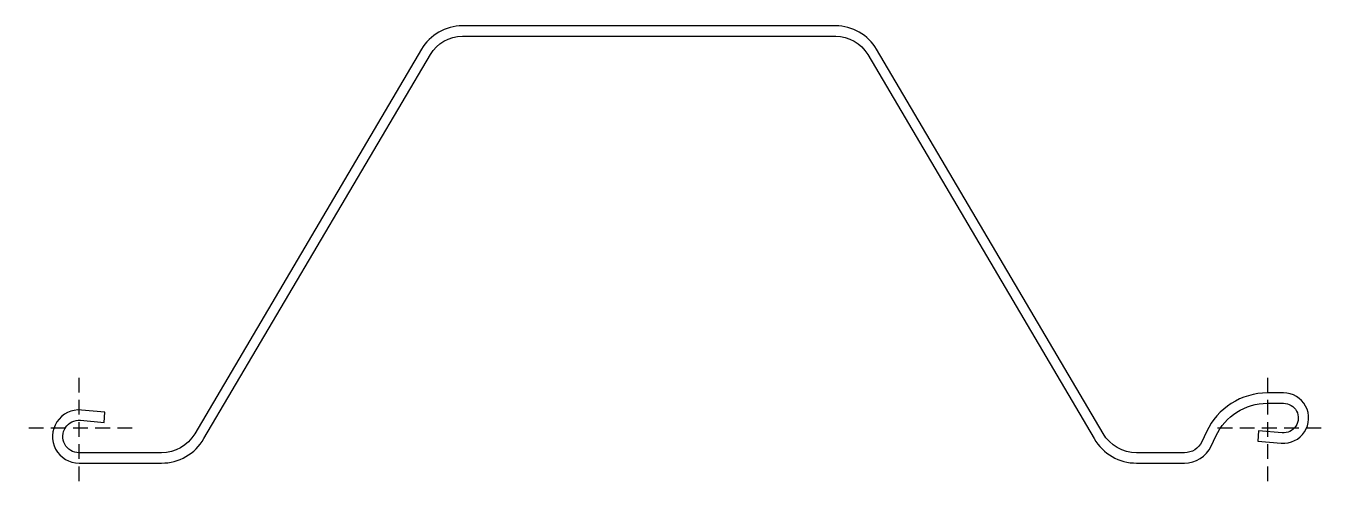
# Model space of a CAD drawing. Header units: millimetres. Extents: x -36 to 840, y -36 to 272.
import ezdxf

# ---------------------------------------------------------------- set-up
doc = ezdxf.new("R2010")
doc.units = ezdxf.units.MM
doc.linetypes.add('DASHED', pattern=[0.75, 0.5, -0.25])
doc.layers.add('ref', color=251, linetype='Continuous', plot=False)

msp = doc.modelspace()

# ---------------------------------------------------------------- linework, layer by layer
msp.add_lwpolyline([(511.68, 265.25, -0.265612), (533.32, 252.88), (686.51, -7.2, 0.267949), (715.19, -23.75), (747.51, -23.75, 0.291473), (765.64, -12.2), (768.77, -5.48, -0.291473), (803.67, 16.75), (814.52, 16.75, -1.044614), (813.65, -3.21), (797.71, -1.82), (797.1, -8.79), (813.04, -10.19, 1.044614), (814.52, 23.75), (803.67, 23.75, 0.291473), (762.43, -2.52), (759.29, -9.24, -0.291473), (747.51, -16.75), (715.19, -16.75, -0.268244), (692.56, -3.67), (539.35, 256.44, 0.265612), (511.68, 272.25), (259.23, 272.25, 0.265612), (231.56, 256.44), (78.22, -3.89, -0.265612), (55.72, -16.75), (0, -16.75, -1.044614), (0.96, 5.21), (16.9, 3.81), (17.51, 10.79), (1.57, 12.18, 1.044614), (0, -23.75), (55.72, -23.75, 0.267949), (84.4, -7.2), (237.6, 252.88, -0.265612), (259.23, 265.25)], format="xyb", close=True)
at = {"layer": 'ref', "linetype": 'DASHED', "ltscale": 20}
for p, q in [((0, -35.95), (0, 35.95)), ((804, -35.95), (804, 35.95)), ((35.95, 0), (-35.95, 0)), ((839.95, 0), (768.05, 0))]:
    msp.add_line(p, q, dxfattribs=at)

doc.saveas('drawing.dxf')
